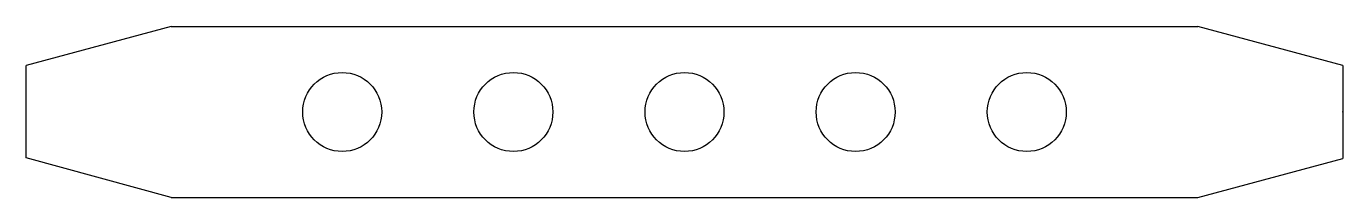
# Model space of a CAD drawing. Header units: inches. Extents: x 15 to 16, y 17.5 to 17.63.
import ezdxf

# ---------------------------------------------------------------- set-up
doc = ezdxf.new("R2010")
doc.units = ezdxf.units.IN
doc.header["$MEASUREMENT"] = 0

# ---------------------------------------------------------------- blocks, each defined once
blk = doc.blocks.new('*U2')
blk.add_circle((-0.26, 0), 0.03)
blk = doc.blocks.new('*U3')
at = {"color": 0, "linetype": 'ByBlock', "lineweight": -2, "transparency": 16777216}
for p in [(0, 0), (0.13, 0), (0.26, 0), (0.39, 0), (0.52, 0)]:
    blk.add_blockref('*U2', p, dxfattribs=at)

msp = doc.modelspace()

# ---------------------------------------------------------------- linework, layer by layer
for p, q in [((15.11, 17.63), (15, 17.6004)), ((15.11, 17.63), (15.89, 17.63)), ((16, 17.6003), (15.89, 17.63)), ((16, 17.6003), (15.89, 17.63)), ((15, 17.5303), (15, 17.6004)), ((15, 17.6004), (15, 17.6004)), ((15, 17.6004), (15, 17.6004)), ((16, 17.6003), (16, 17.5297)), ((15.11, 17.5), (15, 17.5303)), ((15.89, 17.5), (16, 17.5297)), ((15.11, 17.5), (15.89, 17.5))]:
    msp.add_line(p, q)
msp.add_point((16, 17.565))

# ---------------------------------------------------------------- block references
msp.add_blockref('*U3', (15.5, 17.565))

doc.saveas('drawing.dxf')
